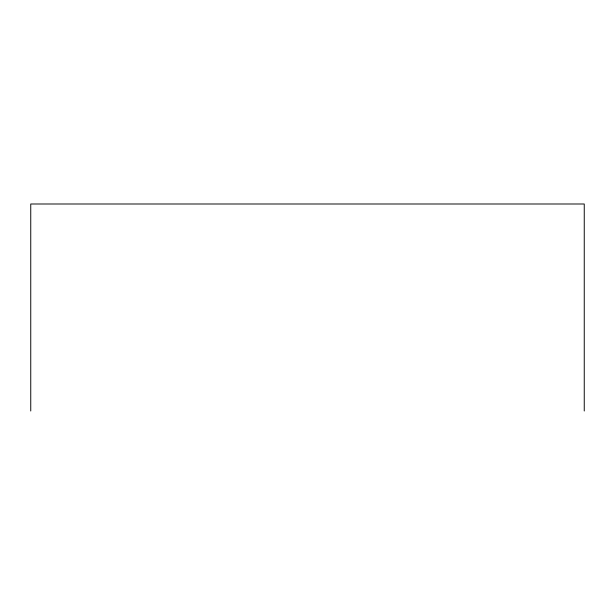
<?xml version="1.0" encoding="UTF-8"?>
<svg xmlns="http://www.w3.org/2000/svg" width="615" height="615" viewBox="0 0 615 615"><rect width="100%" height="100%" fill="white"/><g stroke="black" fill="none" stroke-linecap="round" stroke-linejoin="round"><path stroke-width="0.92" d="M584.25 411.005L584.25 203.996L30.75 203.996L30.75 411.005"/></g></svg>
